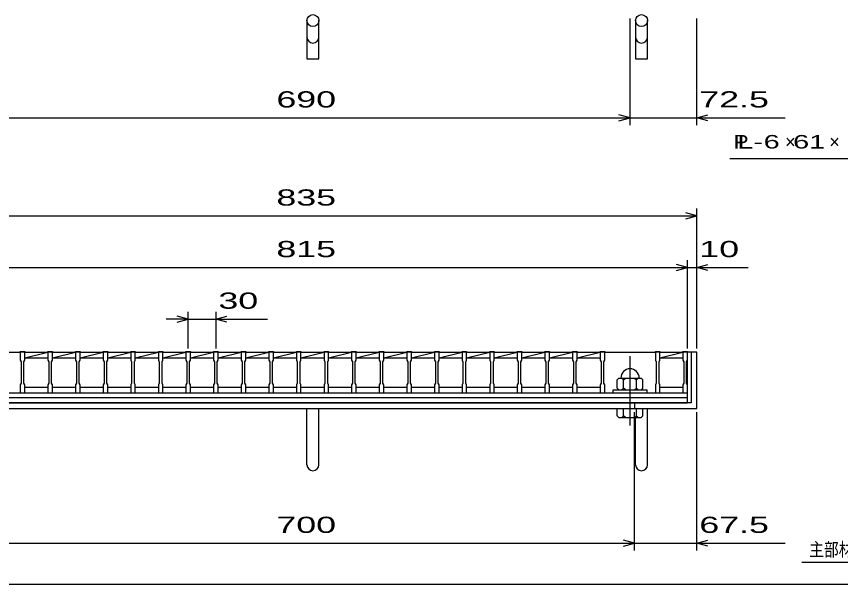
# Model space of a CAD drawing. Units: millimetres, scale not verified. Extents: x -1456 to 1385, y -1026 to 843.
# Drawn here: x -1002 to -107, y -917 to -300 of the extents above; entities that cross this region are included whole.
import ezdxf
from ezdxf.enums import TextEntityAlignment as Align

# ---------------------------------------------------------------- set-up
doc = ezdxf.new("R2010")
doc.units = ezdxf.units.MM
doc.header["$LTSCALE"] = 8
doc.linetypes.add('CHAIN', pattern=[18.5, 12, -1.5, 3.5, -1.5])
for name, color, linetype, lineweight in [('0_2', 150, 'Continuous', 25), ('16', 3, 'Continuous', 25), ('19', 6, 'Continuous', 25), ('22', 4, 'Continuous', 25), ('32', 4, 'Continuous', 25)]:
    doc.layers.add(name, color=color, linetype=linetype, lineweight=lineweight)
doc.styles.add('ベクトル', font='')
doc.styles.get('ベクトル').set_extended_font_data('ベクトル')

msp = doc.modelspace()

# ---------------------------------------------------------------- linework, layer by layer
at = {"layer": '0_2'}
msp.add_line((1384.8, -917.2), (-1383.2, -917.2), dxfattribs=at)
at = {"layer": '16'}
for p, q in [((-1053, -665), (-998, -665)), ((-998, -665), (-998, -664.3)), ((-998, -664.3), (-993, -664.3)), ((-998, -665), (-998, -673.5)), ((-993, -665), (-998, -665)), ((-993, -664.3), (-993, -665)), ((-993, -673.5), (-993, -665)), ((-993, -665), (-968, -665)), ((-993, -671), (-968, -665)), ((-993, -671), (-968, -671)), ((-968, -665), (-968, -664.3)), ((-968, -664.3), (-963, -664.3)), ((-968, -665), (-968, -673.5)), ((-963, -665), (-968, -665)), ((-963, -664.3), (-963, -665)), ((-963, -673.5), (-963, -665)), ((-963, -665), (-938, -665)), ((-963, -671), (-938, -665)), ((-963, -671), (-938, -671)), ((-938, -665), (-938, -664.3)), ((-938, -664.3), (-933, -664.3)), ((-938, -665), (-938, -673.5)), ((-933, -665), (-938, -665)), ((-933, -664.3), (-933, -665)), ((-933, -673.5), (-933, -665)), ((-933, -665), (-908, -665)), ((-933, -671), (-908, -665)), ((-933, -671), (-908, -671)), ((-908, -665), (-908, -664.3)), ((-908, -664.3), (-903, -664.3)), ((-908, -665), (-908, -673.5)), ((-903, -665), (-908, -665)), ((-903, -664.3), (-903, -665)), ((-903, -673.5), (-903, -665)), ((-903, -665), (-878, -665)), ((-903, -671), (-878, -665)), ((-903, -671), (-878, -671)), ((-878, -665), (-878, -664.3)), ((-878, -664.3), (-873, -664.3)), ((-878, -665), (-878, -673.5)), ((-873, -665), (-878, -665)), ((-873, -664.3), (-873, -665)), ((-873, -673.5), (-873, -665)), ((-873, -665), (-848, -665)), ((-873, -671), (-848, -665)), ((-873, -671), (-848, -671)), ((-848, -665), (-848, -664.3)), ((-848, -664.3), (-843, -664.3)), ((-848, -665), (-848, -673.5)), ((-843, -665), (-848, -665)), ((-843, -664.3), (-843, -665)), ((-843, -673.5), (-843, -665)), ((-843, -665), (-818, -665)), ((-843, -671), (-818, -665)), ((-843, -671), (-818, -671)), ((-818, -665), (-818, -664.3)), ((-818, -664.3), (-813, -664.3)), ((-818, -665), (-818, -673.5)), ((-813, -665), (-818, -665)), ((-813, -664.3), (-813, -665)), ((-813, -673.5), (-813, -665)), ((-813, -665), (-788, -665)), ((-813, -671), (-788, -665)), ((-813, -671), (-788, -671)), ((-788, -665), (-788, -664.3)), ((-788, -664.3), (-783, -664.3)), ((-788, -665), (-788, -673.5)), ((-783, -665), (-788, -665)), ((-783, -664.3), (-783, -665)), ((-783, -673.5), (-783, -665)), ((-783, -665), (-758, -665)), ((-783, -671), (-758, -665)), ((-783, -671), (-758, -671)), ((-758, -665), (-758, -664.3)), ((-758, -664.3), (-753, -664.3)), ((-758, -665), (-758, -673.5)), ((-753, -665), (-758, -665)), ((-753, -664.3), (-753, -665)), ((-753, -673.5), (-753, -665)), ((-753, -665), (-728, -665)), ((-753, -671), (-728, -665)), ((-753, -671), (-728, -671)), ((-728, -665), (-728, -664.3)), ((-728, -664.3), (-723, -664.3)), ((-728, -665), (-728, -673.5)), ((-723, -665), (-728, -665)), ((-723, -664.3), (-723, -665)), ((-723, -673.5), (-723, -665)), ((-723, -665), (-698, -665)), ((-723, -671), (-698, -665)), ((-723, -671), (-698, -671)), ((-698, -665), (-698, -664.3)), ((-698, -664.3), (-693, -664.3)), ((-698, -665), (-698, -673.5)), ((-693, -665), (-698, -665)), ((-693, -664.3), (-693, -665)), ((-693, -673.5), (-693, -665)), ((-693, -665), (-668, -665)), ((-693, -671), (-668, -665)), ((-693, -671), (-668, -671)), ((-668, -665), (-668, -664.3)), ((-668, -664.3), (-663, -664.3)), ((-668, -665), (-668, -673.5)), ((-663, -665), (-668, -665)), ((-663, -664.3), (-663, -665)), ((-663, -673.5), (-663, -665)), ((-663, -665), (-638, -665)), ((-663, -671), (-638, -665)), ((-663, -671), (-638, -671)), ((-638, -665), (-638, -664.3)), ((-638, -664.3), (-633, -664.3)), ((-638, -665), (-638, -673.5)), ((-633, -665), (-638, -665)), ((-633, -664.3), (-633, -665)), ((-633, -673.5), (-633, -665)), ((-633, -665), (-608, -665)), ((-633, -671), (-608, -665)), ((-633, -671), (-608, -671)), ((-608, -665), (-608, -664.3)), ((-608, -664.3), (-603, -664.3)), ((-608, -665), (-608, -673.5)), ((-603, -665), (-608, -665)), ((-603, -664.3), (-603, -665)), ((-603, -673.5), (-603, -665)), ((-603, -665), (-578, -665)), ((-603, -671), (-578, -665)), ((-603, -671), (-578, -671)), ((-578, -665), (-578, -664.3)), ((-578, -664.3), (-573, -664.3)), ((-578, -665), (-578, -673.5)), ((-573, -665), (-578, -665)), ((-573, -664.3), (-573, -665)), ((-573, -673.5), (-573, -665)), ((-573, -665), (-548, -665)), ((-573, -671), (-548, -665)), ((-573, -671), (-548, -671)), ((-548, -665), (-548, -664.3)), ((-548, -664.3), (-543, -664.3)), ((-548, -665), (-548, -673.5)), ((-543, -665), (-548, -665)), ((-543, -664.3), (-543, -665)), ((-543, -673.5), (-543, -665)), ((-543, -665), (-518, -665)), ((-543, -671), (-518, -665)), ((-543, -671), (-518, -671)), ((-518, -665), (-518, -664.3)), ((-518, -664.3), (-513, -664.3)), ((-518, -665), (-518, -673.5)), ((-513, -665), (-518, -665)), ((-513, -664.3), (-513, -665)), ((-513, -673.5), (-513, -665)), ((-513, -665), (-488, -665)), ((-513, -671), (-488, -665)), ((-513, -671), (-488, -671)), ((-488, -665), (-488, -664.3)), ((-488, -664.3), (-483, -664.3)), ((-488, -665), (-488, -673.5)), ((-483, -665), (-488, -665)), ((-483, -664.3), (-483, -665)), ((-483, -673.5), (-483, -665)), ((-483, -665), (-458, -665)), ((-483, -671), (-458, -665)), ((-483, -671), (-458, -671)), ((-458, -665), (-458, -664.3)), ((-458, -664.3), (-453, -664.3)), ((-458, -665), (-458, -673.5)), ((-453, -665), (-458, -665)), ((-453, -664.3), (-453, -665)), ((-453, -673.5), (-453, -665)), ((-453, -665), (-428, -665)), ((-453, -671), (-428, -665)), ((-453, -671), (-428, -671)), ((-428, -665), (-428, -664.3)), ((-428, -664.3), (-423, -664.3)), ((-428, -665), (-428, -673.5)), ((-423, -665), (-428, -665)), ((-423, -664.3), (-423, -665)), ((-423, -673.5), (-423, -665)), ((-423, -665), (-398, -665)), ((-423, -671), (-398, -665)), ((-423, -671), (-398, -671)), ((-398, -665), (-398, -664.3)), ((-398, -664.3), (-393, -664.3)), ((-398, -665), (-398, -673.5)), ((-393, -665), (-398, -665)), ((-393, -664.3), (-393, -665)), ((-393, -673.5), (-393, -665)), ((-393, -665), (-368, -665)), ((-393, -671), (-368, -665)), ((-393, -671), (-368, -671)), ((-368, -665), (-368, -664.3)), ((-368, -664.3), (-363, -664.3)), ((-368, -665), (-368, -673.5)), ((-363, -665), (-368, -665)), ((-363, -664.3), (-363, -665)), ((-363, -673.5), (-363, -665)), ((-363, -665), (-308, -665)), ((-308, -665), (-308, -664.3)), ((-308, -664.3), (-303, -664.3)), ((-308, -665), (-308, -673.5)), ((-303, -665), (-308, -665)), ((-303, -664.3), (-303, -665)), ((-303, -673.5), (-303, -665)), ((-303, -665), (-278, -665)), ((-303, -671), (-278, -665)), ((-303, -671), (-278, -671)), ((-278, -665), (-278, -664.3)), ((-278, -664.3), (-273, -664.3)), ((-278, -665), (-278, -673.5)), ((-273, -665), (-278, -665)), ((-273, -664.3), (-273, -665)), ((-273, -673.5), (-273, -665)), ((-273, -703), (-273, -665)), ((-998, -673.5), (-997, -675.5)), ((-997, -675.5), (-997, -698.5)), ((-994, -675.5), (-993, -673.5)), ((-994, -698.5), (-994, -675.5)), ((-968, -673.5), (-967, -675.5)), ((-967, -675.5), (-967, -698.5)), ((-964, -675.5), (-963, -673.5)), ((-964, -698.5), (-964, -675.5)), ((-938, -673.5), (-937, -675.5)), ((-937, -675.5), (-937, -698.5)), ((-934, -675.5), (-933, -673.5)), ((-934, -698.5), (-934, -675.5)), ((-908, -673.5), (-907, -675.5)), ((-907, -675.5), (-907, -698.5)), ((-904, -675.5), (-903, -673.5)), ((-904, -698.5), (-904, -675.5)), ((-878, -673.5), (-877, -675.5)), ((-877, -675.5), (-877, -698.5)), ((-874, -675.5), (-873, -673.5)), ((-874, -698.5), (-874, -675.5)), ((-848, -673.5), (-847, -675.5)), ((-847, -675.5), (-847, -698.5)), ((-844, -675.5), (-843, -673.5)), ((-844, -698.5), (-844, -675.5)), ((-818, -673.5), (-817, -675.5)), ((-817, -675.5), (-817, -698.5)), ((-814, -675.5), (-813, -673.5)), ((-814, -698.5), (-814, -675.5)), ((-788, -673.5), (-787, -675.5)), ((-787, -675.5), (-787, -698.5)), ((-784, -675.5), (-783, -673.5)), ((-784, -698.5), (-784, -675.5)), ((-758, -673.5), (-757, -675.5)), ((-757, -675.5), (-757, -698.5)), ((-754, -675.5), (-753, -673.5)), ((-754, -698.5), (-754, -675.5)), ((-728, -673.5), (-727, -675.5)), ((-727, -675.5), (-727, -698.5)), ((-724, -675.5), (-723, -673.5)), ((-724, -698.5), (-724, -675.5)), ((-698, -673.5), (-697, -675.5)), ((-697, -675.5), (-697, -698.5)), ((-694, -675.5), (-693, -673.5)), ((-694, -698.5), (-694, -675.5)), ((-668, -673.5), (-667, -675.5)), ((-667, -675.5), (-667, -698.5)), ((-664, -675.5), (-663, -673.5)), ((-664, -698.5), (-664, -675.5)), ((-638, -673.5), (-637, -675.5)), ((-637, -675.5), (-637, -698.5)), ((-634, -675.5), (-633, -673.5)), ((-634, -698.5), (-634, -675.5)), ((-608, -673.5), (-607, -675.5)), ((-607, -675.5), (-607, -698.5)), ((-604, -675.5), (-603, -673.5)), ((-604, -698.5), (-604, -675.5)), ((-578, -673.5), (-577, -675.5)), ((-577, -675.5), (-577, -698.5)), ((-574, -675.5), (-573, -673.5)), ((-574, -698.5), (-574, -675.5)), ((-548, -673.5), (-547, -675.5)), ((-547, -675.5), (-547, -698.5)), ((-544, -675.5), (-543, -673.5)), ((-544, -698.5), (-544, -675.5)), ((-518, -673.5), (-517, -675.5)), ((-517, -675.5), (-517, -698.5)), ((-514, -675.5), (-513, -673.5)), ((-514, -698.5), (-514, -675.5)), ((-488, -673.5), (-487, -675.5)), ((-487, -675.5), (-487, -698.5)), ((-484, -675.5), (-483, -673.5)), ((-484, -698.5), (-484, -675.5)), ((-458, -673.5), (-457, -675.5)), ((-457, -675.5), (-457, -698.5)), ((-454, -675.5), (-453, -673.5)), ((-454, -698.5), (-454, -675.5)), ((-428, -673.5), (-427, -675.5)), ((-427, -675.5), (-427, -698.5)), ((-424, -675.5), (-423, -673.5)), ((-424, -698.5), (-424, -675.5)), ((-398, -673.5), (-397, -675.5)), ((-397, -675.5), (-397, -698.5)), ((-394, -675.5), (-393, -673.5)), ((-394, -698.5), (-394, -675.5)), ((-368, -673.5), (-367, -675.5)), ((-367, -675.5), (-367, -698.5)), ((-364, -675.5), (-363, -673.5)), ((-364, -698.5), (-364, -675.5)), ((-308, -673.5), (-307, -675.5)), ((-307, -675.5), (-307, -698.5)), ((-304, -675.5), (-303, -673.5)), ((-304, -698.5), (-304, -675.5)), ((-278, -673.5), (-277, -675.5)), ((-277, -675.5), (-277, -698.5)), ((-274, -675.5), (-273, -673.5)), ((-274, -698.5), (-274, -675.5)), ((-347.5, -693), (-349.5, -695)), ((-349.5, -704), (-349.5, -695)), ((-347.5, -693), (-323.5, -693)), ((-344.5, -693), (-342.5, -695)), ((-342.5, -695), (-340.5, -693)), ((-342.5, -704), (-342.5, -695)), ((-330.5, -693), (-328.5, -695)), ((-328.5, -695), (-326.5, -693)), ((-328.5, -704), (-328.5, -695)), ((-323.5, -693), (-321.5, -695)), ((-321.5, -704), (-321.5, -695)), ((-997, -698.5), (-998, -700.5)), ((-998, -700.5), (-998, -709)), ((-993, -700.5), (-994, -698.5)), ((-993, -709), (-993, -700.5)), ((-993, -703), (-968, -703)), ((-967, -698.5), (-968, -700.5)), ((-968, -700.5), (-968, -709)), ((-963, -700.5), (-964, -698.5)), ((-963, -709), (-963, -700.5)), ((-963, -703), (-938, -703)), ((-937, -698.5), (-938, -700.5)), ((-938, -700.5), (-938, -709)), ((-933, -700.5), (-934, -698.5)), ((-933, -709), (-933, -700.5)), ((-933, -703), (-908, -703)), ((-907, -698.5), (-908, -700.5)), ((-908, -700.5), (-908, -709)), ((-903, -700.5), (-904, -698.5)), ((-903, -709), (-903, -700.5)), ((-903, -703), (-878, -703)), ((-877, -698.5), (-878, -700.5)), ((-878, -700.5), (-878, -709)), ((-873, -700.5), (-874, -698.5)), ((-873, -709), (-873, -700.5)), ((-873, -703), (-848, -703)), ((-847, -698.5), (-848, -700.5)), ((-848, -700.5), (-848, -709)), ((-843, -700.5), (-844, -698.5)), ((-843, -709), (-843, -700.5)), ((-843, -703), (-818, -703)), ((-817, -698.5), (-818, -700.5)), ((-818, -700.5), (-818, -709)), ((-813, -700.5), (-814, -698.5)), ((-813, -709), (-813, -700.5)), ((-813, -703), (-788, -703)), ((-787, -698.5), (-788, -700.5)), ((-788, -700.5), (-788, -709)), ((-783, -700.5), (-784, -698.5)), ((-783, -709), (-783, -700.5)), ((-783, -703), (-758, -703)), ((-757, -698.5), (-758, -700.5)), ((-758, -700.5), (-758, -709)), ((-753, -700.5), (-754, -698.5)), ((-753, -709), (-753, -700.5)), ((-753, -703), (-728, -703)), ((-727, -698.5), (-728, -700.5)), ((-728, -700.5), (-728, -709)), ((-723, -700.5), (-724, -698.5)), ((-723, -709), (-723, -700.5)), ((-723, -703), (-698, -703)), ((-697, -698.5), (-698, -700.5)), ((-698, -700.5), (-698, -709)), ((-693, -700.5), (-694, -698.5)), ((-693, -709), (-693, -700.5)), ((-693, -703), (-668, -703)), ((-667, -698.5), (-668, -700.5)), ((-668, -700.5), (-668, -709)), ((-663, -700.5), (-664, -698.5)), ((-663, -709), (-663, -700.5)), ((-663, -703), (-638, -703)), ((-637, -698.5), (-638, -700.5)), ((-638, -700.5), (-638, -709)), ((-633, -700.5), (-634, -698.5)), ((-633, -709), (-633, -700.5)), ((-633, -703), (-608, -703)), ((-607, -698.5), (-608, -700.5)), ((-608, -700.5), (-608, -709)), ((-603, -700.5), (-604, -698.5)), ((-603, -709), (-603, -700.5)), ((-603, -703), (-578, -703)), ((-577, -698.5), (-578, -700.5)), ((-578, -700.5), (-578, -709)), ((-573, -700.5), (-574, -698.5)), ((-573, -709), (-573, -700.5)), ((-573, -703), (-548, -703)), ((-547, -698.5), (-548, -700.5)), ((-548, -700.5), (-548, -709)), ((-543, -700.5), (-544, -698.5)), ((-543, -709), (-543, -700.5)), ((-543, -703), (-518, -703)), ((-517, -698.5), (-518, -700.5)), ((-518, -700.5), (-518, -709)), ((-513, -700.5), (-514, -698.5)), ((-513, -709), (-513, -700.5)), ((-513, -703), (-488, -703)), ((-487, -698.5), (-488, -700.5)), ((-488, -700.5), (-488, -709)), ((-483, -700.5), (-484, -698.5)), ((-483, -709), (-483, -700.5)), ((-483, -703), (-458, -703)), ((-457, -698.5), (-458, -700.5)), ((-458, -700.5), (-458, -709)), ((-453, -700.5), (-454, -698.5)), ((-453, -709), (-453, -700.5)), ((-453, -703), (-428, -703)), ((-427, -698.5), (-428, -700.5)), ((-428, -700.5), (-428, -709)), ((-423, -700.5), (-424, -698.5)), ((-423, -709), (-423, -700.5)), ((-423, -703), (-398, -703)), ((-397, -698.5), (-398, -700.5)), ((-398, -700.5), (-398, -709)), ((-393, -700.5), (-394, -698.5)), ((-393, -709), (-393, -700.5)), ((-393, -703), (-368, -703)), ((-367, -698.5), (-368, -700.5)), ((-368, -700.5), (-368, -709)), ((-363, -700.5), (-364, -698.5)), ((-363, -709), (-363, -700.5)), ((-354, -709), (-354, -706)), ((-354, -706), (-317, -706)), ((-349.5, -704), (-347.5, -706)), ((-344.5, -706), (-342.5, -704)), ((-340.5, -706), (-342.5, -704)), ((-330.5, -706), (-328.5, -704)), ((-326.5, -706), (-328.5, -704)), ((-323.5, -706), (-321.5, -704)), ((-317, -709), (-317, -706)), ((-307, -698.5), (-308, -700.5)), ((-308, -700.5), (-308, -709)), ((-303, -700.5), (-304, -698.5)), ((-303, -709), (-303, -700.5)), ((-303, -703), (-278, -703)), ((-277, -698.5), (-278, -700.5)), ((-278, -700.5), (-278, -709)), ((-273, -700.5), (-274, -698.5)), ((-273, -709), (-273, -700.5)), ((-1088, -709), (-273, -709)), ((-1088, -714), (-273, -714)), ((-1053, -709), (-998, -709)), ((-998, -709), (-993, -709)), ((-968, -709), (-963, -709)), ((-938, -709), (-933, -709)), ((-908, -709), (-903, -709)), ((-878, -709), (-873, -709)), ((-848, -709), (-843, -709)), ((-818, -709), (-813, -709)), ((-788, -709), (-783, -709)), ((-758, -709), (-753, -709)), ((-728, -709), (-723, -709)), ((-698, -709), (-693, -709)), ((-668, -709), (-663, -709)), ((-638, -709), (-633, -709)), ((-608, -709), (-603, -709)), ((-578, -709), (-573, -709)), ((-548, -709), (-543, -709)), ((-518, -709), (-513, -709)), ((-488, -709), (-483, -709)), ((-458, -709), (-453, -709)), ((-428, -709), (-423, -709)), ((-398, -709), (-393, -709)), ((-368, -709), (-363, -709)), ((-363, -709), (-308, -709)), ((-354, -709), (-317, -709)), ((-308, -709), (-303, -709)), ((-278, -709), (-273, -709)), ((-273, -714), (-273, -709)), ((-273, -720), (-273, -714)), ((-1088, -720), (-273, -720))]:
    msp.add_line(p, q, dxfattribs=at)
at = {"layer": '16', "linetype": 'CHAIN'}
msp.add_line((-335.5, -744.4), (-335.5, -669.4), dxfattribs=at)
at = {"layer": '16'}
msp.add_arc((-335.5, -693), 10, 0, 180, dxfattribs=at)
at = {"layer": '19'}
for p, q in [((-686.5, -305), (-686.5, -346.62)), ((-673.5, -346.62), (-673.5, -305)), ((-329.5, -305), (-329.5, -346.62)), ((-316.5, -346.62), (-316.5, -305)), ((-686.5, -346.62), (-673.5, -346.62)), ((-329.5, -346.62), (-316.5, -346.62)), ((-263, -665), (-273, -665)), ((-269, -665), (-269, -720)), ((-263, -726), (-263, -665)), ((-269, -720), (-1092, -720)), ((-330.5, -720), (-330.5, -726)), ((-1098, -726), (-263, -726)), ((-686.5, -787.11), (-686.5, -726)), ((-673.5, -787.11), (-673.5, -726)), ((-349.5, -734), (-349.5, -726)), ((-349.5, -726), (-321.5, -726)), ((-347.5, -736), (-349.5, -734)), ((-344.5, -736), (-342.5, -734)), ((-342.5, -734), (-342.5, -726)), ((-340.5, -736), (-342.5, -734)), ((-330.5, -736), (-328.5, -734)), ((-328.5, -734), (-328.5, -726)), ((-326.5, -736), (-328.5, -734)), ((-321.5, -734), (-323.5, -736)), ((-321.5, -734), (-321.5, -726)), ((-316.5, -787.11), (-316.5, -726)), ((-347.5, -736), (-323.5, -736)), ((-329.5, -787.11), (-329.5, -736))]:
    msp.add_line(p, q, dxfattribs=at)
for centre in [(-680, -305), (-323, -305)]:
    msp.add_circle(centre, 6.5, dxfattribs=at)
for centre in [(-680, -322.84), (-323, -322.84), (-680, -787.11), (-323, -787.11)]:
    msp.add_arc(centre, 6.5, 180, 0, dxfattribs=at)
at = {"layer": '22'}
for p, q in [((-335.5, -418.5), (-335.5, -302.5)), ((-263, -418.5), (-263, -302.5)), ((-1025.5, -410.5), (-335.5, -410.5)), ((-335.5, -410.5), (-347.5, -407.3)), ((-347.5, -413.7), (-335.5, -410.5)), ((-335.5, -410.5), (-263, -410.5)), ((-263, -410.5), (-251, -407.3)), ((-251, -413.7), (-263, -410.5)), ((-263, -410.5), (-167, -410.5)), ((-227, -454.5), (-35, -454.5)), ((-263, -661), (-263, -509)), ((-1098, -517), (-263, -517)), ((-263, -517), (-275, -513.8)), ((-275, -520.2), (-263, -517)), ((-1088, -573), (-273, -573)), ((-273, -573), (-285, -569.8)), ((-285, -576.2), (-273, -573)), ((-273, -661), (-273, -565)), ((-273, -573), (-263, -573)), ((-263, -661), (-263, -565)), ((-263, -573), (-251, -569.8)), ((-251, -576.2), (-263, -573)), ((-263, -573), (-207, -573)), ((-815.5, -629), (-827.5, -625.8)), ((-815.5, -661), (-815.5, -621)), ((-785.5, -621), (-785.5, -661)), ((-785.5, -629), (-773.5, -625.8)), ((-815.5, -629), (-839.5, -629)), ((-827.5, -632.2), (-815.5, -629)), ((-815.5, -629), (-785.5, -629)), ((-773.5, -632.2), (-785.5, -629)), ((-785.5, -629), (-729.5, -629)), ((-330.5, -880.4), (-330.5, -730)), ((-263, -880.4), (-263, -730)), ((-1030.5, -872.4), (-330.5, -872.4)), ((-330.5, -872.4), (-342.5, -869.2)), ((-342.5, -875.6), (-330.5, -872.4)), ((-330.5, -872.4), (-263, -872.4)), ((-263, -872.4), (-251, -869.2)), ((-251, -875.6), (-263, -872.4)), ((-263, -872.4), (-167, -872.4))]:
    msp.add_line(p, q, dxfattribs=at)
at = {"layer": '32'}
msp.add_line((55.2, -893.2), (-148.8, -893.2), dxfattribs=at)

# ---------------------------------------------------------------- texts
at = {"layer": '22', "color": 2, "style": 'ベクトル'}
for s, height, width, p in [(' 690 ', 17.6, 1.65, (-730.5, -390.5)), (' 72.5 ', 17.6, 1.65, (-271, -390.5)), ('P', 14.66, 1.25, (-223, -436.5)), ('L-', 14.66, 1.6, (-219, -436.5)), (' 6 ', 14.66, 1.6, (-199, -436.5)), (' 61 ', 14.66, 1.6, (-167, -436.5)), (' 835 ', 17.6, 1.65, (-730.5, -497)), (' 815 ', 17.6, 1.65, (-730.5, -553)), (' 10 ', 17.6, 1.65, (-271, -553)), (' 30 ', 17.6, 1.65, (-793.5, -609)), (' 700 ', 17.6, 1.65, (-730.5, -852.4)), (' 67.5 ', 17.6, 1.65, (-271, -852.4))]:
    msp.add_text(s, height=height, dxfattribs=dict(at, width=width)).set_placement(p, align=Align.MIDDLE_LEFT)
for p in [(-167, -436.5), (-119, -436.5)]:
    msp.add_text('×', height=14.66, dxfattribs=at).set_placement(p, align=Align.MIDDLE_LEFT)
at = {"layer": '32', "color": 2, "style": 'ベクトル', "width": 0.8}
msp.add_text('主部材ノンスリップ部詳細', height=14.66, dxfattribs=at).set_placement((-140.8, -879.2), align=Align.MIDDLE_LEFT)

doc.saveas('drawing.dxf')
